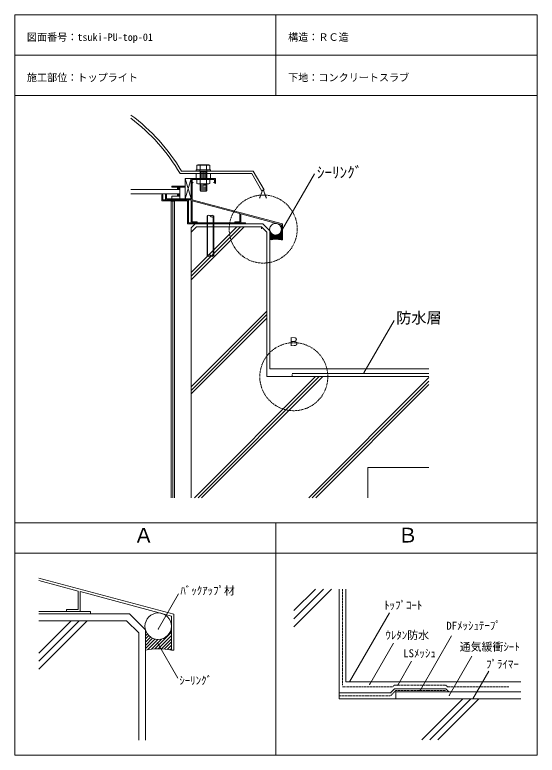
# Model space of a CAD drawing. Units: millimetres, scale not verified. Extents: x -517 to 518, y -673 to 792.
import ezdxf
from ezdxf.enums import TextEntityAlignment as Align

# ---------------------------------------------------------------- set-up
doc = ezdxf.new("R2010")
doc.units = ezdxf.units.MM
doc.header["$PDMODE"] = 32
doc.header["$PDSIZE"] = 0.8
doc.linetypes.add('DASHED2', pattern=[3, 2, -1])
doc.layers.add('0-0', color=7, linetype='Continuous', lineweight=13)
doc.styles.add('ＭＳ ゴシック', font='')
doc.styles.get('ＭＳ ゴシック').set_extended_font_data('MS Gothic')

msp = doc.modelspace()

# ---------------------------------------------------------------- linework, layer by layer
at = {"layer": '0-0'}
for p, q in [((-516.864, 792.357), (-516.864, -673.469)), ((-516.864, 792.357), (517.853, 792.357)), ((0.494, 792.357), (0.494, 632.357)), ((517.853, 792.357), (517.853, -673.469)), ((-516.864, 712.357), (517.853, 712.357)), ((-516.864, 632.357), (517.853, 632.357)), ((-189.642, 478.087), (-47.41, 478.087)), ((-186.776, 483.087), (-44.524, 483.087)), ((-157.609, 478.087), (-157.609, 468.087)), ((-129.009, 478.087), (-129.009, 468.087)), ((-47.41, 478.087), (-27.41, 443.446)), ((-44.524, 483.087), (-23.08, 445.946)), ((3.398, 350.662), (76.574, 477.406)), ((-179.609, 468.087), (-167.609, 468.087)), ((-167.609, 468.087), (-179.609, 428.212)), ((-167.609, 468.087), (-119.009, 468.087)), ((-167.609, 468.087), (-167.609, 428.212)), ((-165.609, 466.087), (-165.609, 460.087)), ((-165.609, 466.087), (-121.009, 466.087)), ((-165.609, 459.087), (-163.609, 460.087)), ((-163.609, 460.087), (-165.609, 460.087)), ((-165.609, 459.087), (-165.609, 426.212)), ((-123.009, 460.087), (-121.009, 460.087)), ((-119.009, 458.087), (-123.009, 460.087)), ((-121.009, 466.087), (-121.009, 460.087)), ((-119.009, 468.087), (-119.009, 458.087)), ((-189.844, 446.212), (-286.919, 446.212)), ((-179.609, 453.13), (-205.844, 453.13)), ((-205.844, 453.13), (-205.844, 451.13)), ((-192.844, 451.13), (-205.844, 451.13)), ((-194.844, 451.13), (-194.844, 446.212)), ((-194.844, 451.13), (-189.844, 446.212)), ((-194.844, 446.212), (-189.844, 451.13)), ((-179.609, 451.13), (-192.844, 451.13)), ((-189.844, 446.212), (-189.844, 451.13)), ((-189.844, 438.212), (-189.844, 446.212)), ((-179.609, 453.13), (-179.609, 451.13)), ((-179.609, 451.13), (-179.609, 428.212)), ((-27.41, 443.446), (-23.08, 445.946)), ((-189.844, 438.212), (-286.919, 438.212)), ((-225.604, 424.212), (-225.604, 436.212)), ((-223.604, 436.212), (-225.604, 436.212)), ((-223.604, 426.212), (-223.604, 436.212)), ((-172.609, 426.212), (-223.604, 426.212)), ((-216.078, 437.212), (-218.078, 437.212)), ((-218.078, 426.212), (-218.078, 437.212)), ((-218.078, 426.212), (-167.609, 426.212)), ((-216.078, 428.212), (-216.078, 437.212)), ((-167.609, 428.212), (-216.078, 428.212)), ((-194.844, 438.212), (-189.844, 433.212)), ((-189.844, 438.212), (-194.844, 433.212)), ((-194.844, 438.212), (-194.844, 433.212)), ((-189.844, 438.212), (-189.844, 428.212)), ((-182.609, 428.212), (-182.609, 426.212)), ((-172.609, 426.212), (-172.609, 380.678)), ((-167.609, 426.212), (-167.609, 380.678)), ((-174.609, 424.212), (-225.604, 424.212)), ((-174.609, 424.212), (-174.609, 378.678)), ((-165.609, 424.141), (-165.609, 382.678)), ((-69.026, 398.262), (-69.026, 380.678)), ((-155.609, 382.678), (-165.609, 382.678)), ((-81.026, 382.678), (-81.026, 380.678)), ((-71.026, 382.678), (-81.026, 382.678)), ((-60.138, 378.678), (-174.609, 378.678)), ((-172.609, 380.678), (-60.138, 380.678)), ((-157.003, 372.678), (-167.609, 362.071)), ((-167.609, 267.93), (-62.862, 372.678)), ((-167.609, 275.001), (-69.933, 372.678)), ((-167.609, 282.072), (-77.004, 372.678)), ((-157.003, 372.678), (-28.216, 372.678)), ((-81.026, 380.678), (-69.026, 380.678)), ((-60.138, 380.678), (-60.138, 378.678)), ((-28.216, 372.678), (-17.609, 362.071)), ((-167.609, 362.071), (-167.609, -163.807)), ((-17.609, 362.071), (-17.609, 76.193)), ((11.205, 346.764), (13.205, 346.764)), ((-167.609, 55.798), (-17.609, 205.798)), ((-167.609, 48.727), (-17.609, 198.727)), ((-167.609, 41.656), (-17.609, 191.656)), ((174.638, 83.693), (234.396, 187.197)), ((-160.94, -163.807), (79.06, 76.193)), ((-153.869, -163.807), (86.131, 76.193)), ((-146.798, -163.807), (93.202, 76.193)), ((-17.609, 76.193), (303.529, 76.193)), ((65.334, -163.807), (303.529, 74.389)), ((72.405, -163.807), (303.529, 67.318)), ((79.476, -163.807), (303.529, 60.247)), ((182.391, -103.807), (303.529, -103.807)), ((182.391, -103.807), (182.391, -163.807)), ((-516.864, -213.469), (517.853, -213.469)), ((0.494, -213.469), (0.494, -673.469)), ((-516.864, -273.469), (517.853, -273.469)), ((-469.317, -323.007), (-202.163, -394.591)), ((-469.317, -327.666), (-391.682, -348.468)), ((-391.682, -348.468), (-391.682, -384.737)), ((-387.182, -349.674), (-206.663, -398.044)), ((-387.182, -349.674), (-387.182, -389.237)), ((35.979, -419.141), (110.503, -344.617)), ((35.979, -403.231), (94.593, -344.617)), ((35.979, -387.321), (78.683, -344.617)), ((125.401, -561.768), (125.401, -344.617)), ((-232.61, -423.643), (-192.432, -354.053)), ((-469.317, -389.237), (-367.185, -389.237)), ((-414.182, -389.237), (-387.182, -389.237)), ((-367.185, -389.237), (-367.185, -393.737)), ((-202.163, -394.591), (-202.163, -465.544)), ((146.382, -528.018), (225.094, -391.685)), ((-469.317, -407.237), (-295.36, -407.237)), ((-469.317, -471.421), (-405.133, -407.237)), ((-469.317, -487.331), (-389.223, -407.237)), ((-469.317, -503.241), (-373.313, -407.237)), ((-295.36, -407.237), (-271.495, -431.102)), ((-206.663, -398.044), (-206.663, -465.544)), ((-271.495, -431.102), (-271.495, -643.939)), ((285.747, -545.268), (348.326, -436.878)), ((-234.432, -451.138), (-194.051, -521.081)), ((186.246, -532.913), (233.263, -451.477)), ((-206.663, -465.544), (-202.163, -465.544)), ((343.657, -555.018), (388.559, -477.246)), ((241.542, -534.807), (268.986, -487.272)), ((390.636, -561.768), (422, -507.443)), ((125.401, -561.768), (485.572, -561.768)), ((289.431, -642.986), (370.649, -561.768)), ((305.341, -642.986), (386.559, -561.768)), ((321.251, -642.986), (402.469, -561.768)), ((-516.864, -673.469), (517.853, -673.469))]:
    msp.add_line(p, q, dxfattribs=at)
at = {"layer": '0-0', "color": 1}
for p, q in [((-157.609, 485.167), (-157.609, 483.087)), ((-157.609, 485.167), (-129.009, 485.167)), ((-154.359, 495.567), (-156.069, 494.58)), ((-130.55, 494.58), (-156.069, 494.58)), ((-156.069, 494.58), (-156.069, 485.167)), ((-156.069, 485.167), (-130.55, 485.167)), ((-149.689, 494.58), (-154.359, 495.567)), ((-132.259, 495.567), (-154.359, 495.567)), ((-150.134, 483.087), (-150.134, 485.167)), ((-149.689, 494.58), (-149.689, 485.167)), ((-132.259, 495.567), (-136.93, 494.58)), ((-136.93, 485.167), (-136.93, 494.58)), ((-136.484, 483.087), (-136.484, 485.167)), ((-130.55, 494.58), (-132.259, 495.567)), ((-130.55, 485.167), (-130.55, 494.58)), ((-129.009, 485.167), (-129.009, 483.087)), ((-129.009, 483.087), (-157.609, 483.087)), ((-149.809, 483.087), (-149.809, 466.087)), ((-149.809, 481.08), (-136.809, 482.217)), ((-149.809, 479.072), (-136.809, 480.209)), ((-149.809, 477.064), (-136.809, 478.202)), ((-149.809, 475.057), (-136.809, 476.194)), ((-149.809, 473.049), (-136.809, 474.187)), ((-149.809, 471.042), (-136.809, 472.179)), ((-149.809, 469.034), (-136.809, 470.171)), ((-148.769, 483.087), (-148.769, 466.087)), ((-137.849, 483.087), (-137.849, 466.087)), ((-136.809, 466.087), (-136.809, 483.087)), ((-130.55, 466.087), (-156.069, 466.087)), ((-156.069, 466.087), (-156.069, 458.52)), ((-156.069, 458.52), (-154.359, 457.533)), ((-154.359, 457.533), (-149.689, 458.52)), ((-154.359, 457.533), (-132.259, 457.533)), ((-149.809, 467.026), (-136.809, 468.164)), ((-149.809, 456.988), (-143.56, 457.535)), ((-149.809, 457.533), (-149.809, 444.486)), ((-149.809, 454.98), (-136.809, 456.118)), ((-149.689, 466.087), (-149.689, 458.52)), ((-148.769, 457.533), (-148.769, 443.446)), ((-137.849, 457.533), (-137.849, 443.446)), ((-137.594, 466.087), (-136.809, 466.156)), ((-136.93, 458.52), (-136.93, 466.087)), ((-136.93, 458.52), (-132.259, 457.533)), ((-132.259, 457.533), (-130.55, 458.52)), ((-130.55, 458.52), (-130.55, 466.087)), ((-149.809, 452.973), (-136.809, 454.11)), ((-149.809, 450.965), (-136.809, 452.103)), ((-149.809, 448.958), (-136.809, 450.095)), ((-149.809, 446.95), (-136.809, 448.087)), ((-149.809, 444.942), (-136.809, 446.08)), ((-148.769, 443.446), (-149.809, 444.486)), ((-148.769, 443.446), (-137.849, 443.446)), ((-143.96, 443.446), (-137.264, 444.032)), ((-136.809, 448.601), (-136.809, 448.62)), ((-135.93, 393.549), (-135.93, 315.975)), ((-134.89, 394.589), (-134.89, 317.086)), ((-123.97, 392.438), (-123.97, 314.935)), ((-122.93, 315.975), (-122.93, 393.549))]:
    msp.add_line(p, q, dxfattribs=at)
at = {"layer": '0-0', "color": 2}
for p, q in [((-200.669, 423.718), (-206.919, 423.718)), ((-206.919, 423.718), (-206.919, -163.807)), ((-203.794, 423.718), (-203.794, -163.807)), ((-200.669, 423.718), (-200.669, -163.807)), ((-11.609, 362.323), (-10.999, 362.933)), ((-11.609, 359.494), (-9.964, 361.139)), ((-11.609, 356.666), (-8.673, 359.602)), ((-11.609, 353.837), (-7.137, 358.31)), ((-11.609, 351.009), (-5.345, 357.274)), ((-11.609, 348.181), (-3.255, 356.535)), ((-9.804, 347.157), (-0.768, 356.193)), ((-6.437, 347.696), (2.409, 356.542)), ((-3.321, 347.984), (11.205, 362.509)), ((-0.398, 348.078), (11.205, 359.681)), ((2.366, 348.014), (11.205, 356.853)), ((4.994, 347.814), (11.205, 354.024)), ((10.851, 364.985), (11.205, 365.338)), ((7.5, 347.491), (11.205, 351.196)), ((9.894, 347.057), (11.205, 348.367)), ((-207.458, -424.547), (-206.663, -423.752)), ((-257.995, -430.536), (-256.622, -429.163)), ((-257.995, -436.9), (-254.294, -433.199)), ((-257.995, -443.264), (-251.388, -436.658)), ((-257.995, -449.628), (-247.932, -439.566)), ((-239.346, -462.799), (-206.663, -430.116)), ((-232.769, -462.586), (-206.663, -436.48)), ((-257.995, -455.992), (-243.9, -441.897)), ((-257.995, -462.356), (-239.198, -443.559)), ((-253.933, -464.659), (-233.602, -444.327)), ((-246.357, -463.446), (-226.454, -443.543)), ((-226.549, -462.73), (-206.663, -442.844)), ((-220.637, -463.182), (-206.663, -449.208)), ((-214.998, -463.907), (-206.663, -455.572)), ((-209.611, -464.884), (-206.663, -461.936))]:
    msp.add_line(p, q, dxfattribs=at)
at = {"layer": '0-0', "color": 4}
for p, q in [((-159.488, 378.678), (-167.609, 370.556)), ((-167.609, 362.071), (-167.609, 370.556)), ((-159.488, 378.678), (-25.731, 378.678)), ((-25.731, 378.678), (-11.609, 364.556)), ((-11.609, 364.556), (-11.609, 91.193)), ((-11.609, 91.193), (303.529, 91.193)), ((138.901, -344.617), (138.901, -528.018)), ((-469.317, -393.737), (-289.768, -393.737)), ((-289.768, -393.737), (-257.995, -425.51)), ((-257.995, -425.51), (-257.995, -643.939)), ((138.901, -528.018), (485.572, -528.018)), ((234.901, -542.268), (336.861, -542.268)), ((336.861, -542.268), (342.861, -548.268))]:
    msp.add_line(p, q, dxfattribs=at)
at = {"layer": '0-0', "color": 3}
for p, q in [((-28.216, 368.478), (-28.216, 372.678)), ((32.391, 82.193), (303.529, 82.193)), ((32.391, 76.193), (32.391, 80.393)), ((237.901, -548.268), (485.572, -548.268)), ((237.901, -548.268), (237.901, -561.768))]:
    msp.add_line(p, q, dxfattribs=at)
at = {"layer": '0-0', "color": 5, "linetype": 'DASHED2'}
for p, q in [((132.151, -534.807), (132.151, -344.617)), ((132.151, -537.807), (231.901, -537.807)), ((234.901, -534.807), (231.901, -537.807)), ((234.901, -534.807), (336.861, -534.807)), ((125.401, -555.768), (227.401, -555.768)), ((237.901, -545.268), (227.401, -555.768)), ((237.901, -545.268), (336.861, -545.268))]:
    msp.add_line(p, q, dxfattribs=at)
at = {"layer": '0-0'}
for points in [[(-179.609, 428.212), (-179.609, 468.087), (-167.609, 428.212)], [(-189.844, 433.212), (-205.844, 433.212), (-205.844, 428.212)], [(-165.609, 426.212), (13.205, 378.299), (13.205, 346.764)], [(-165.609, 424.141), (-71.026, 398.797), (-71.026, 382.678)], [(-69.026, 398.262), (11.205, 376.764), (11.205, 346.764)], [(-155.609, 382.678), (-155.609, 380.678), (-167.609, 380.678)], [(-391.682, -384.737), (-414.182, -384.737), (-414.182, -389.237)]]:
    msp.add_lwpolyline(points, dxfattribs=at)
at = {"layer": '0-0', "color": 1}
msp.add_lwpolyline([(-137.849, 443.446), (-136.809, 444.486), (-136.809, 457.533)], dxfattribs=at)
at = {"layer": '0-0', "color": 4}
msp.add_lwpolyline([(125.401, -549.768), (227.401, -549.768), (234.901, -542.268)], dxfattribs=at)
at = {"layer": '0-0', "color": 5, "linetype": 'DASHED2'}
msp.add_lwpolyline([(336.861, -534.807), (339.861, -537.807), (462.861, -537.807)], dxfattribs=at)
at = {"layer": '0-0', "color": 1, "linetype": 'DASHED2'}
for centre in [(-24.824, 368.188), (35.783, 75.904)]:
    msp.add_circle(centre, 67.35, dxfattribs=at)
at = {"layer": '0-0'}
for centre, radius in [((-0.437, 367.831), 11.642), ((-232.858, -418.143), 26.195)]:
    msp.add_circle(centre, radius, dxfattribs=at)
for radius, start, end in [(372.41, 30.58097, 53.70063), (367.41, 30.13707, 53.12575)]:
    msp.add_arc((-507.388, 293.622), radius, start, end, dxfattribs=at)
at = {"layer": '0-0', "color": 1}
for centre, radius, start, end in [((-143.309, 474.454), 21.113, 72.41205, 107.58795), ((-143.309, 478.646), 21.113, 252.41205, 287.58795), ((-132.68, 391.549), 3.816, 31.6075, 148.3925), ((-126.18, 391.549), 3.816, 31.6075, 148.3925), ((-126.18, 395.549), 3.816, 211.6075, 328.3925), ((-132.68, 313.975), 3.816, 31.6075, 148.3925), ((-132.68, 317.975), 3.816, 211.6075, 328.3925), ((-126.18, 317.975), 3.816, 211.6075, 328.3925)]:
    msp.add_arc(centre, radius, start, end, dxfattribs=at)
at = {"layer": '0-0', "color": 2}
for centre, major_axis in [((-0.202, 329.608), (30.784, 0)), ((-232.329, -504.143), (69.264, 0))]:
    msp.add_ellipse(centre, major_axis=major_axis, ratio=0.6, start_param=1.19119268, end_param=1.95039998, dxfattribs=at)
at = {"layer": '0-0'}
for p in [(3.398, 350.662), (174.638, 83.693), (-232.61, -423.643), (-234.432, -451.138), (146.382, -528.018), (186.246, -532.913), (241.542, -534.807), (285.747, -545.268), (343.657, -555.018), (390.636, -561.768)]:
    msp.add_point(p, dxfattribs=at)

# ---------------------------------------------------------------- texts
at = {"layer": '0-0', "style": 'ＭＳ ゴシック'}
for s, height, p in [('図面番号：tsuki-PU-top-01', 14.66, (-492.864, 736.357)), ('構造：ＲＣ造', 14.66, (24.494, 736.357)), ('施工部位：トップライト', 14.66, (-492.864, 656.357)), ('下地：コンクリートスラブ', 14.66, (24.494, 656.357)), ('ｼｰﾘﾝｸﾞ', 21.99, (81.455, 462.799)), ('Ａ', 17.6, (-37.116, 423.5)), ('防水層', 21.99, (238.586, 174.91)), ('Ｂ', 17.6, (23.491, 131.216)), ('Ａ', 29.33, (-281.49, -261.583)), ('Ｂ', 29.33, (241.467, -261.236)), ('ﾊﾞｯｸｱｯﾌﾟ材', 15.85, (-188.961, -360.352)), ('ﾄｯﾌﾟｺｰﾄ', 15.85, (214.703, -389.336)), ('DFﾒｯｼｭﾃｰﾌﾟ', 15.85, (337.746, -429.862)), ('ｳﾚﾀﾝ防水', 15.85, (217.173, -448.589)), ('通気緩衝ｼｰﾄ', 15.85, (364.433, -471.581)), ('LSﾒｯｼｭ', 15.85, (252.326, -484.399)), ('ﾌﾟﾗｲﾏｰ', 15.85, (416.595, -506.083)), ('ｼｰﾘﾝｸﾞ', 15.85, (-191.007, -538.317))]:
    msp.add_text(s, height=height, dxfattribs=at).set_placement(p, align=Align.BOTTOM_LEFT)

doc.saveas('drawing.dxf')
